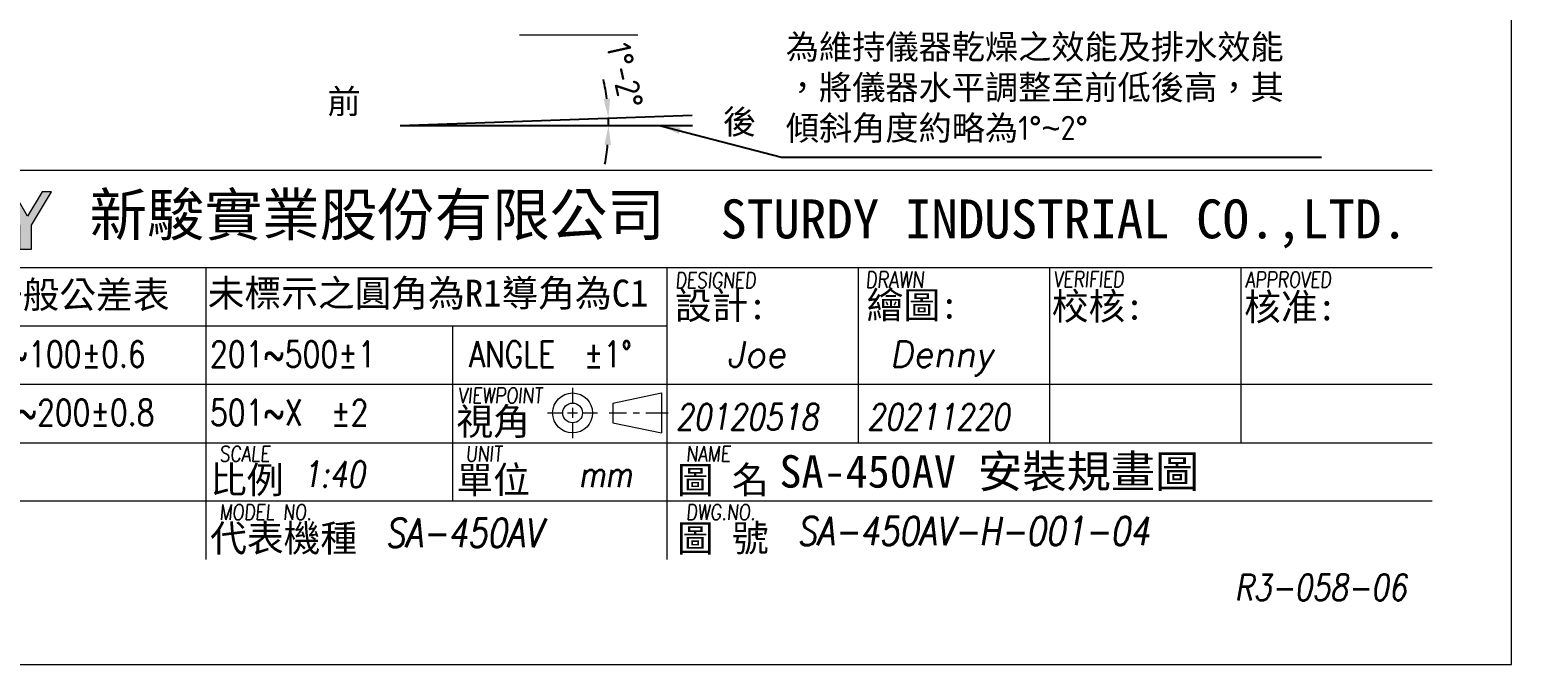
# Model space of a CAD drawing. Header units: millimetres. Extents: x -224883 to -213163, y -21825 to -13585.
# Drawn here: x -217730 to -213163, y -21825 to -19868 of the extents above; entities that cross this region are included whole.
import ezdxf

# ---------------------------------------------------------------- set-up
doc = ezdxf.new("R2010")
doc.units = ezdxf.units.MM
doc.layers.get('0').update_dxf_attribs({"lineweight": 25})
for name, color, linetype, lineweight in [('D', 3, 'Continuous', 13), ('F', 7, 'Continuous', 15), ('T', 4, 'Continuous', 15)]:
    doc.layers.add(name, color=color, linetype=linetype, lineweight=lineweight)
doc.styles.get("Standard").update_dxf_attribs({"font": 'KAIU.TTF'})
doc.styles.add('STU25', font='isocp2.shx')
doc.styles.add('Text', font='romans.shx', dxfattribs={"width": 0.8, "oblique": 10})
doc.dimstyles.new('STU25', dxfattribs={"dimscale": 30, "dimtxt": 2.5, "dimasz": 2, "dimexe": 0.6, "dimexo": 1, "dimgap": 1, "dimtad": 1, "dimdsep": 46, "dimtxsty": 'STU25', "dimcen": 2, "dimazin": 2, "dimtfac": 1, "dimtmove": 0, "dimatfit": 3, "dimfxl": 0, "dimtolj": 1, "dimtzin": 0, "dimarcsym": 0})
doc.dimstyles.new('STU25$7', dxfattribs={"dimscale": 30, "dimtxt": 2.5, "dimasz": 2, "dimexe": 1.25, "dimexo": 0.625, "dimgap": 1, "dimtad": 0, "dimdec": 4, "dimdsep": 46, "dimtxsty": 'STU25', "dimcen": 2.5, "dimazin": 2, "dimtfac": 1, "dimtdec": 4, "dimtmove": 0, "dimatfit": 3, "dimfxl": 0, "dimtolj": 1, "dimtzin": 0, "dimarcsym": 0})

# ---------------------------------------------------------------- blocks, each defined once
blk = doc.blocks.new('*D4')
at = {"layer": 'D', "color": 0, "linetype": 'Continuous', "lineweight": -2}
for start, end in [(7.3513, 12.7026), (0, 2), (349.2974, 354.6487)]:
    blk.add_arc((-216588.5, -20163.4), 642.6, start, end, dxfattribs=at)
at = {"layer": 'D', "color": 0}
for points in [[(-215961.1, -20082), (-215941.1, -20080.4), (-215946.2, -20141)], [(-215938.6, -20223.8), (-215958.6, -20222.9), (-215945.8, -20163.4)]]:
    blk.add_solid(points, dxfattribs=at)
at = {"layer": 'Defpoints', "color": 0}
for p in [(-215688, -20132), (-216588.5, -20163.4), (-216588.5, -20163.4), (-215945.9, -20155.9), (-215687.5, -20163.4)]:
    blk.add_point(p, dxfattribs=at)
at = {"layer": 'D', "color": 0, "insert": (-215895.2, -20009.6), "char_height": 75, "attachment_point": 5, "rotation": 282.513, "style": 'STU25'}
blk.add_mtext('1%%D-2%%D', dxfattribs=at)
blk = doc.blocks.new('新駿LOGO')
at = {"layer": 'F'}
h = blk.add_hatch(color=256, dxfattribs=at)
edge = h.paths.add_edge_path()
edge.add_spline(control_points=[(-509.51, -443.62), (-509.51, -443.62), (-509.51, -441.77), (-509.51, -441.77), (-509.51, -441.77), (-511, -439.2), (-511, -439.2), (-511, -439.2), (-510.64, -439.2), (-510.64, -439.2), (-510.64, -439.2), (-510.3, -439.19), (-510.04, -439.32), (-509.79, -439.45), (-509.71, -439.68), (-509.71, -439.68), (-509.71, -439.68), (-508.9, -441.07), (-508.9, -441.07), (-508.9, -441.07), (-507.78, -439.2), (-507.78, -439.2), (-507.78, -439.2), (-507.05, -439.2), (-507.05, -439.2), (-507.05, -439.2), (-508.59, -441.77), (-508.59, -441.77), (-508.59, -441.77), (-508.59, -443.62), (-508.59, -443.62), (-508.59, -443.62), (-509.51, -443.62), (-509.51, -443.62)], knot_values=[0, 0, 0, 0, 1, 1, 1, 2, 2, 2, 3, 3, 3, 4, 4, 4, 5, 5, 5, 6, 6, 6, 7, 7, 7, 8, 8, 8, 9, 9, 9, 10, 10, 10, 11, 11, 11, 11], degree=3, periodic=1)
at = {"layer": 'F', "lineweight": 0}
blk.add_open_spline([(-509.51, -443.62), (-509.51, -443.62), (-509.51, -441.77), (-509.51, -441.77), (-509.51, -441.77), (-511, -439.2), (-511, -439.2), (-511, -439.2), (-510.64, -439.2), (-510.64, -439.2), (-510.64, -439.2), (-510.3, -439.19), (-510.04, -439.32), (-509.79, -439.45), (-509.71, -439.68), (-509.71, -439.68), (-509.71, -439.68), (-508.9, -441.07), (-508.9, -441.07), (-508.9, -441.07), (-507.78, -439.2), (-507.78, -439.2), (-507.78, -439.2), (-507.05, -439.2), (-507.05, -439.2), (-507.05, -439.2), (-508.59, -441.77), (-508.59, -441.77), (-508.59, -441.77), (-508.59, -443.62), (-508.59, -443.62), (-508.59, -443.62), (-509.51, -443.62), (-509.51, -443.62)], degree=3, knots=[0, 0, 0, 0, 1, 1, 1, 2, 2, 2, 3, 3, 3, 4, 4, 4, 5, 5, 5, 6, 6, 6, 7, 7, 7, 8, 8, 8, 9, 9, 9, 10, 10, 10, 11, 11, 11, 11], dxfattribs=at)
at = {"attachment_point": 1, "style": 'STU25'}
for s, insert, char_height in [('{\\f標楷體|b0|i0|c136|p65;新駿實業股份有限公司}', (-504.12, -439.33), 3.25), ('{\\f標楷體|b0|i0|c136|p65;STURDY\\H0.9667x; \\H1.034x;INDUSTRIAL CO.,LTD.}', (-455.51, -439.78), 3)]:
    blk.add_mtext(s, dxfattribs=dict(at, insert=insert, char_height=char_height))
blk = doc.blocks.new('H421')
at = {"layer": 'F', "color": 7}
for p, q in [((155.91, 38.09), (286.91, 38.09)), ((211.36, 38.09), (286.91, 38.09)), ((155.91, 30.59), (286.91, 30.59)), ((192.41, 30.59), (192.41, 17.09)), ((242.66, 30.59), (242.66, 17.09)), ((257.41, 30.59), (257.41, 17.09)), ((272.16, 30.59), (272.16, 17.09)), ((155.91, 26.09), (227.91, 26.09)), ((211.41, 26.09), (211.41, 17.09)), ((155.91, 21.59), (286.91, 21.59)), ((214.91, 21.59), (286.91, 21.59)), ((227.91, 21.59), (286.91, 21.59)), ((155.91, 17.09), (286.91, 17.09)), ((211.41, 17.09), (211.41, 12.59)), ((227.91, 17.09), (227.91, 8.09)), ((286.91, 12.59), (155.91, 12.59))]:
    blk.add_line(p, q, dxfattribs=at)
at = {"layer": 'F'}
for p, q in [((227.91, 30.59), (227.91, 17.09)), ((192.41, 17.09), (192.41, 8.09))]:
    blk.add_line(p, q, dxfattribs=at)
at = {"layer": 'F', "color": 0}
for p, q in [((220.66, 21.32), (220.66, 20.14)), ((223.77, 20.14), (227.5, 20.92)), ((227.5, 20.92), (227.5, 17.84)), ((220.66, 19.77), (220.66, 19)), ((223.77, 20.14), (223.77, 18.62)), ((218.72, 19.38), (219.89, 19.38)), ((220.27, 19.38), (221.04, 19.38)), ((220.66, 18.62), (220.66, 17.45)), ((221.42, 19.38), (222.57, 19.38)), ((223.49, 19.38), (224.81, 19.38)), ((223.77, 18.62), (227.5, 17.84)), ((225.34, 19.38), (225.81, 19.38)), ((226.31, 19.38), (228.03, 19.38))]:
    blk.add_line(p, q, dxfattribs=at)
for radius in [1.54, 0.762]:
    blk.add_circle((220.66, 19.38), radius, dxfattribs=at)
blk.add_blockref('新駿LOGO', (687.56, 475.62))
at = {"layer": 'F', "lineweight": -3}
for s, height, p in [('未標註者一般公差表', 2.076, (164.12, 27.45)), ('未標示之圓角為R1導角為C1', 2.0757, (192.54, 27.58)), ('設計:', 2.076, (228.54, 26.61)), ('繪圖:', 2.076, (243.32, 26.66)), ('校核:', 2.076, (257.59, 26.57)), ('核准:', 2.076, (272.41, 26.52)), ('視角', 2.076, (211.71, 17.69)), ('比例', 2.076, (192.73, 13.19)), ('單位', 2.076, (211.71, 13.19)), ('圖 名', 2.076, (228.7, 13.19)), ('代表機種', 2.076, (192.73, 8.69)), ('圖 號', 2.076, (228.7, 8.69))]:
    blk.add_text(s, height=height, dxfattribs=at).set_placement(p)
at = {"layer": 'F', "color": 1, "lineweight": 15, "style": 'Text', "oblique": 5, "width": 0.8}
for s, height, p in [('DESIGNED', 1.2, (228.57, 29.01)), ('DRAWN', 1.245, (243.23, 29.03)), ('VERIFIED', 1.2, (257.72, 29.09)), ('APPROVED', 1.2, (272.5, 29.06)), ('VIEWPOINT', 1.2, (211.83, 20.13)), ('SCALE', 1.2, (193.44, 15.63)), ('UNIT', 1.2, (212.42, 15.63)), ('NAME', 1.2, (229.41, 15.63)), ('MODEL NO.', 1.2, (193.44, 11.13)), ('DWG.NO.', 1.2, (229.41, 11.13))]:
    blk.add_text(s, height=height, dxfattribs=at).set_placement(p)
at = {"layer": 'F', "lineweight": 20, "style": 'Text', "width": 0.8}
for s, p in [('51~100±0.6', (174.32, 22.91)), ('201~500±1', (192.72, 22.91)), ('ANGLE  ±1%%D', (212.68, 22.91)), ('101~200±0.8', (173.63, 18.41)), ('501~X  ±2', (192.72, 18.41))]:
    blk.add_text(s, height=2, dxfattribs=at).set_placement(p)

msp = doc.modelspace()

# ---------------------------------------------------------------- linework, layer by layer
at = {"linetype": 'Continuous'}
for q in [(-215688.007, -20131.975), (-215687.458, -20163.42)]:
    msp.add_line((-216588.458, -20163.42), q, dxfattribs=at)
at = {"layer": 'D'}
msp.add_line((-216220.643, -19883.871), (-215855.387, -19883.871), dxfattribs=at)
at = {"layer": 'F', "color": 6}
msp.add_lwpolyline([(-224883.219, -13585.353), (-224883.219, -21825.353), (-213163.219, -21825.353), (-213163.219, -13585.353)], close=True, dxfattribs=at)
msp.add_lwpolyline([(-224883.219, -13585.353), (-224883.219, -21825.353), (-213163.219, -21825.353), (-213163.219, -13585.353)], close=True, dxfattribs=at)

# ---------------------------------------------------------------- block references
at = {"xscale": 40, "yscale": 40, "zscale": 40}
msp.add_blockref('H421', (-224883.219, -21825.353), dxfattribs=at)

# ---------------------------------------------------------------- texts
at = {"layer": 'D', "color": 4}
msp.add_text('SA-450AV 安裝規畫圖', height=100, dxfattribs=at).set_placement((-215419.294, -21280.434))
at = {"layer": 'D', "color": 11, "insert": (-215399.637, -19883.823), "char_height": 75, "attachment_point": 1}
msp.add_mtext('{\\C3;為維持儀器乾燥之效能及排水效能\\P，將儀器水平調整至前低後高，其\\P傾斜角度約略為\\Fisocp2.shx;1%%D\\f???|b0|i0|c0|p65;~\\Fisocp2.shx;2%%D}', dxfattribs=at)
at = {"layer": 'D', "linetype": 'Continuous', "char_height": 75, "width": 218.181, "attachment_point": 1}
for s, insert in [(' 前', (-216863.443, -20052.005)), ('{\\Fisocp2.shx; }後', (-215636.153, -20114.745))]:
    msp.add_mtext(s, dxfattribs=dict(at, insert=insert))
at = {"layer": 'T', "lineweight": 20, "style": 'Text', "oblique": 10}
for s, p in [('Joe', (-215581.448, -20908.764)), ('Denny', (-215079.178, -20908.764))]:
    msp.add_text(s, height=80, dxfattribs=at).set_placement(p)
at = {"layer": 'T', "lineweight": 20, "style": 'Text', "oblique": 10, "width": 0.8}
for s, height, p in [('20120518', 80, (-215739.066, -21102.464)), ('20211220', 80, (-215149.066, -21102.464)), ('1:40', 80, (-216888.979, -21279.244)), ('mm', 80, (-216038.653, -21279.018)), ('SA-450AV-H-001-04', 88, (-215364.766, -21458.185)), ('SA-450AV', 88, (-216633.903, -21463.78))]:
    msp.add_text(s, height=height, dxfattribs=at).set_placement(p)
at = {"layer": 'T', "linetype": 'Continuous', "lineweight": 20, "insert": (-214015.814, -21547.999), "char_height": 80, "attachment_point": 1, "style": 'Text'}
msp.add_mtext('{R3-058-06}', dxfattribs=at)

# ---------------------------------------------------------------- dimensions: what is measured, and where the dimension line sits
at = {"layer": 'D', "linetype": 'Continuous'}
dim = msp.add_angular_dim_2l(base=(-215945.854, -20155.943), line1=((-216588.458, -20163.42), (-215687.458, -20163.42)), line2=((-216588.458, -20163.42), (-215688.007, -20131.975)), text='1%%D-2%%D', dimstyle='STU25', override={"dimtxsty": 'STU25'}, dxfattribs=at)
dim.commit()
dim.dimension.update_dxf_attribs({"geometry": '*D4', "text_midpoint": (-215961.075, -20024.183), "dimtype": 162})

# ---------------------------------------------------------------- leaders
at = {"layer": 'D'}
msp.add_leader([(-215784.516, -20165.206), (-215413.004, -20261.458), (-213748.741, -20261.458)], dimstyle='STU25$7', override={"dimgap": 1, "dimtad": 0}, dxfattribs=at)

doc.saveas('drawing.dxf')
